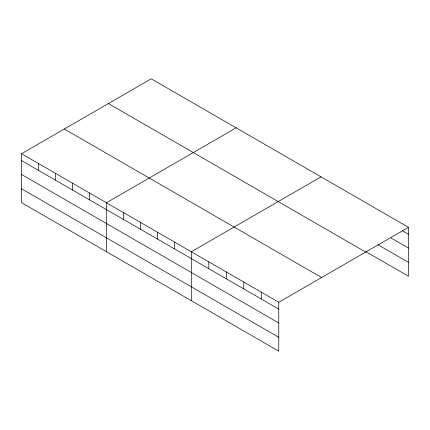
<?xml version="1.0" encoding="UTF-8"?>
<svg xmlns="http://www.w3.org/2000/svg" width="430" height="430" viewBox="0 0 430 430"><rect width="100%" height="100%" fill="white"/><g stroke="black" fill="none" stroke-linecap="round" stroke-linejoin="round"><path stroke-width="0.64" d="M278.769 322.989L278.769 302.258L21.5 153.725L21.5 202.643L278.769 351.176L278.769 322.989L21.5 174.456M366.177 251.835L408.5 276.275L408.5 227.357L151.231 78.824L21.5 153.725M236.129 127.844L106.398 202.745L106.398 251.657M321.027 176.859L191.296 251.76L191.296 300.672M278.769 302.258L408.5 227.357M402.292 230.625L408.5 234.205M391.004 237.989L408.5 248.088M378.024 244.799L408.5 262.391M108.419 103.544L365.688 252.077M64.312 129.011L321.581 277.543M21.5 160.573L278.769 309.106M21.5 188.759L278.769 337.292M261.273 292.158L261.273 299.006M243.778 282.058L243.778 288.906M226.287 271.959L226.287 278.807M208.792 261.859L208.792 268.707M174.317 241.956L174.317 248.803M157.337 232.152L157.337 238.999M140.357 222.348L140.357 229.195M123.378 212.544L123.378 219.391M89.419 192.941L89.419 199.789M72.439 183.137L72.439 189.985M55.459 173.333L55.459 180.181M38.48 163.529L38.48 170.377"/></g></svg>
